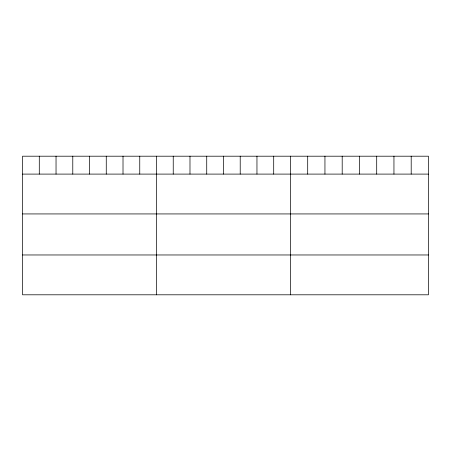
<?xml version="1.0" encoding="UTF-8"?>
<svg xmlns="http://www.w3.org/2000/svg" width="451" height="451" viewBox="0 0 451 451"><rect width="100%" height="100%" fill="white"/><g stroke="black" fill="none" stroke-linecap="round" stroke-linejoin="round"><path stroke-width="0.68" d="M428.45 174.097L428.45 294.802L22.55 294.802L22.55 156.198L428.45 156.198L428.45 174.097L22.55 174.097M22.55 213.932L428.45 213.932M22.55 254.967L428.45 254.967M411.199 156.198L411.199 174.097M393.948 156.198L393.948 174.097M376.698 156.198L376.698 174.097M359.447 156.198L359.447 174.097M342.196 156.198L342.196 174.097M324.945 156.198L324.945 174.097M307.695 156.198L307.695 174.097M290.444 156.198L290.444 294.802M273.701 156.198L273.701 174.097M256.957 156.198L256.957 174.097M240.214 156.198L240.214 174.097M223.47 156.198L223.47 174.097M206.727 156.198L206.727 174.097M189.984 156.198L189.984 174.097M173.24 156.198L173.24 174.097M156.497 156.198L156.497 294.802M139.754 156.198L139.754 174.097M123.01 156.198L123.01 174.097M106.267 156.198L106.267 174.097M89.523 156.198L89.523 174.097M72.78 156.198L72.78 174.097M56.037 156.198L56.037 174.097M39.293 156.198L39.293 174.097"/></g></svg>
